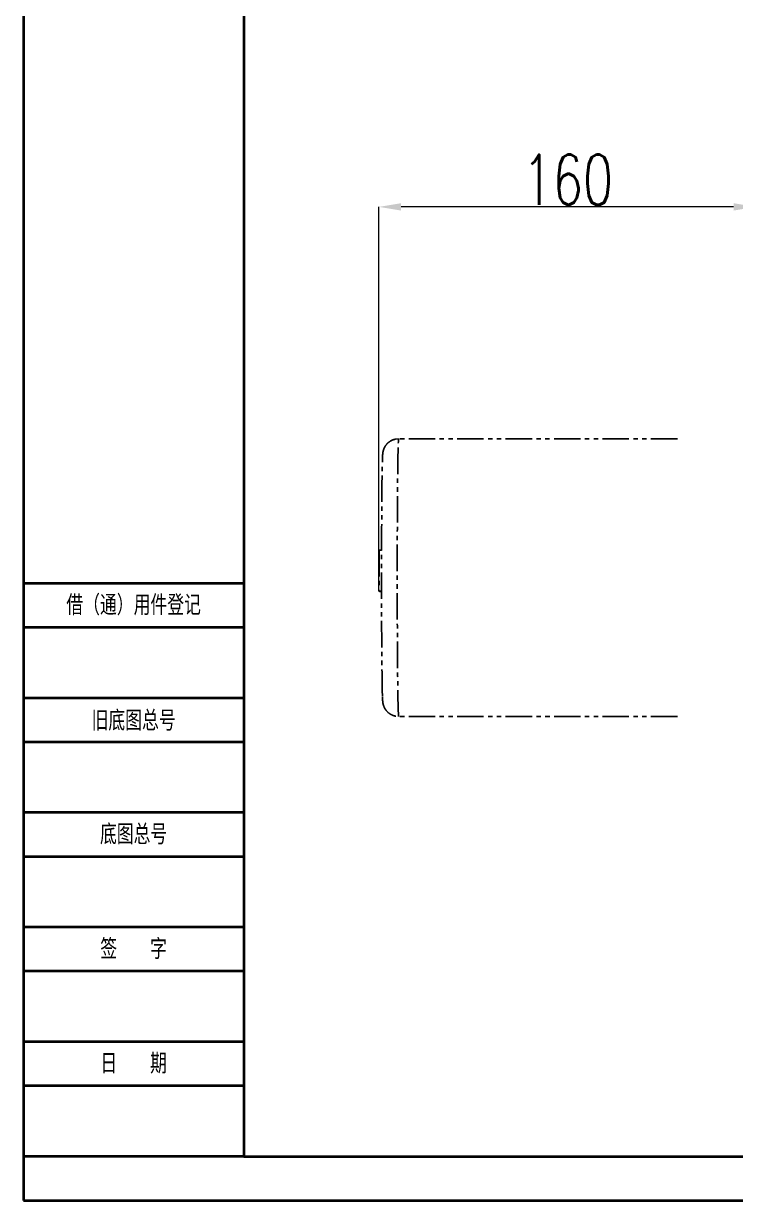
# Model space of a CAD drawing. Header units: millimetres. Extents: x 2344 to 4024, y 1094 to 2282.
# Drawn here: x 2344 to 2667, y 1094 to 1628 of the extents above; entities that cross this region are included whole.
import ezdxf

# ---------------------------------------------------------------- set-up
doc = ezdxf.new("R2010")
doc.units = ezdxf.units.MM
doc.linetypes.add('双点画线', pattern=[22, 12, -2, 2, -2, 2, -2])
for name, color, linetype, lineweight in [('文字', 7, 'Continuous', 13), ('标注', 3, 'Continuous', 13), ('粗实线', 7, 'Continuous', 40)]:
    doc.layers.add(name, color=color, linetype=linetype, lineweight=lineweight)
doc.styles.add('SLDTEXTSTYLE1', font='txt.shx', dxfattribs={"width": 0.7, "bigfont": 'gbcbig.shx'})
doc.styles.add('标注', font='txt.shx', dxfattribs={"width": 0.7, "height": 3.5})
doc.dimstyles.new('SLDDIMSTYLE12$0', dxfattribs={"dimtxt": 12, "dimasz": 10, "dimexe": 0, "dimexo": 0.0625, "dimgap": 0.875, "dimtad": 1, "dimdec": 1, "dimlfac": 1.8, "dimrnd": 1e-09, "dimzin": 12, "dimdsep": 46, "dimtxsty": 'SLDTEXTSTYLE1', "dimcen": 0.09, "dimdle": 8.16, "dimclrd": 3, "dimclre": 3, "dimadec": 0, "dimazin": 3, "dimtfac": 1, "dimtdec": 1, "dimtofl": 0, "dimtmove": 0, "dimatfit": 3, "dimfxl": 0, "dimfrac": 2, "dimtolj": 1, "dimlwd": 5, "dimlwe": 5, "dimarcsym": 0})

# ---------------------------------------------------------------- blocks, each defined once
blk = doc.blocks.new('*D66')
at = {"layer": 'Defpoints', "color": 0, "transparency": 16777216}
for p in [(2505.23, 1544.67), (2676.26, 1378.19), (2505.23, 1370.29)]:
    blk.add_point(p, dxfattribs=at)
at = {"layer": '标注', "color": 3, "linetype": 'Continuous', "lineweight": 5, "transparency": 16777216}
for p, q in [((2505.23, 1370.35), (2505.23, 1544.67)), ((2666.26, 1544.67), (2515.23, 1544.67))]:
    blk.add_line(p, q, dxfattribs=at)
at = {"layer": '标注', "color": 3, "lineweight": 5, "transparency": 16777216}
blk.add_line((2676.26, 1378.25), (2676.26, 1544.67), dxfattribs=at)
at = {"layer": '标注', "color": 3, "transparency": 16777216}
for points in [[(2515.23, 1546.33), (2515.23, 1543), (2505.23, 1544.67)], [(2666.26, 1546.33), (2666.26, 1543), (2676.26, 1544.67)]]:
    blk.add_solid(points, dxfattribs=at)
at = {"layer": '标注', "color": 0, "transparency": 16777216, "insert": (2590.98, 1556.97), "char_height": 10, "attachment_point": 5, "style": 'SLDTEXTSTYLE1'}
blk.add_mtext('\\A1;{\\H2.28571x;160}', dxfattribs=at)

msp = doc.modelspace()

# ---------------------------------------------------------------- linework, layer by layer
at = {"color": 7, "linetype": '双点画线', "lineweight": 25}
for p, q in [((2640.743, 1439.413), (2514.147, 1439.411)), ((2505.285, 1388.945), (2505.226, 1370.285)), ((2505.285, 1388.945), (2506.408, 1388.945)), ((2505.226, 1370.285), (2505.261, 1370.285)), ((2505.226, 1370.285), (2506.398, 1370.285)), ((2505.261, 1370.285), (2506.398, 1370.285)), ((2505.421, 1370.285), (2505.421, 1370.076)), ((2505.421, 1370.076), (2506.398, 1370.076)), ((2505.421, 1370.076), (2505.448, 1370.076)), ((2505.448, 1370.076), (2506.398, 1370.076)), ((2640.745, 1313.413), (2514.149, 1313.411))]:
    msp.add_line(p, q, dxfattribs=at)
at = {"color": 7, "linetype": '双点画线', "lineweight": 25, "flags": 128}
for points in [[(2514.147, 1439.411), (2512.743, 1439.272), (2512.607, 1439.244)], [(2514.149, 1313.411), (2514.104, 1313.571), (2514.06, 1314.052), (2514.016, 1314.85), (2513.973, 1315.962), (2513.93, 1317.383), (2513.889, 1319.104), (2513.849, 1321.117), (2513.811, 1323.412), (2513.774, 1325.976), (2513.739, 1328.798), (2513.706, 1331.863), (2513.676, 1335.154), (2513.648, 1338.656), (2513.622, 1342.35), (2513.599, 1346.218), (2513.579, 1350.239), (2513.562, 1354.394), (2513.548, 1358.661), (2513.537, 1363.019), (2513.529, 1367.445), (2513.524, 1371.916), (2513.522, 1376.411), (2513.524, 1380.905), (2513.528, 1385.376), (2513.536, 1389.802), (2513.547, 1394.16), (2513.561, 1398.427), (2513.578, 1402.582), (2513.598, 1406.603), (2513.621, 1410.471), (2513.646, 1414.165), (2513.674, 1417.667), (2513.705, 1420.958), (2513.737, 1424.023), (2513.772, 1426.845), (2513.809, 1429.41), (2513.847, 1431.704), (2513.887, 1433.717), (2513.928, 1435.438), (2513.971, 1436.859), (2514.014, 1437.971), (2514.058, 1438.769), (2514.103, 1439.25), (2514.147, 1439.411)], [(2506.797, 1322.749), (2506.782, 1323.211), (2506.742, 1324.656), (2506.703, 1326.404), (2506.666, 1328.446), (2506.63, 1330.77), (2506.596, 1333.361), (2506.565, 1336.205), (2506.535, 1339.285), (2506.508, 1342.583), (2506.484, 1346.079), (2506.462, 1349.754), (2506.443, 1353.584), (2506.427, 1357.549), (2506.414, 1361.624), (2506.404, 1365.787), (2506.398, 1370.011), (2506.395, 1374.273), (2506.394, 1378.548), (2506.398, 1382.81), (2506.404, 1387.034), (2506.414, 1391.196), (2506.426, 1395.272), (2506.442, 1399.236), (2506.461, 1403.067), (2506.483, 1406.742), (2506.507, 1410.238), (2506.534, 1413.536), (2506.563, 1416.616), (2506.595, 1419.46), (2506.629, 1422.051), (2506.664, 1424.374), (2506.702, 1426.416), (2506.74, 1428.165), (2506.78, 1429.61), (2506.802, 1430.252)]]:
    msp.add_lwpolyline(points, dxfattribs=at)
at = {"color": 7, "linetype": '双点画线', "lineweight": 25}
for points, knots in [([(2512.607, 1439.236), (2512.208, 1439.131), (2511.408, 1438.92), (2510.327, 1438.351), (2509.392, 1437.659), (2508.634, 1436.883), (2508.048, 1436.082), (2507.627, 1435.311), (2507.346, 1434.624), (2507.17, 1434.051), (2507.064, 1433.593), (2506.996, 1433.212), (2506.949, 1432.861), (2506.909, 1432.473), (2506.868, 1431.914), (2506.835, 1431.293), (2506.814, 1430.682), (2506.807, 1430.489)], [0, 0, 0, 0, 0.05788, 0.1159015, 0.1703726, 0.2214006, 0.2687805, 0.3118611, 0.349921, 0.3844073, 0.4197312, 0.4600448, 0.5116915, 0.5850239, 0.7030023, 0.9064052, 1, 1, 1, 1]), ([(2506.802, 1322.521), (2506.806, 1322.398), (2506.823, 1321.844), (2506.86, 1321.088), (2506.9, 1320.441), (2506.96, 1319.884), (2507.013, 1319.51), (2507.102, 1319.054), (2507.249, 1318.493), (2507.506, 1317.777), (2507.92, 1316.944), (2508.534, 1316.051), (2509.357, 1315.188), (2510.374, 1314.432), (2511.554, 1313.853), (2512.832, 1313.48), (2513.715, 1313.433), (2514.149, 1313.411)], [0, 0, 0, 0, 0.0503805, 0.2276771, 0.4189116, 0.4803745, 0.5309434, 0.5672575, 0.6024213, 0.6380334, 0.6796683, 0.7271535, 0.7781388, 0.8320577, 0.8879252, 0.944862, 1, 1, 1, 1])]:
    msp.add_open_spline(points, degree=3, knots=knots, dxfattribs=at)
at = {"layer": '粗实线'}
for p, q in [((2343.788, 2281.746), (2343.788, 1093.746)), ((2443.788, 2261.746), (2443.788, 1113.746)), ((2443.788, 1373.746), (2343.788, 1373.746)), ((2443.788, 1353.746), (2343.788, 1353.746)), ((2443.788, 1321.746), (2343.788, 1321.746)), ((2443.788, 1301.746), (2343.788, 1301.746)), ((2443.788, 1269.746), (2343.788, 1269.746)), ((2443.788, 1249.746), (2343.788, 1249.746)), ((2443.788, 1217.746), (2343.788, 1217.746)), ((2443.788, 1197.746), (2343.788, 1197.746)), ((2443.788, 1165.746), (2343.788, 1165.746)), ((2443.788, 1145.746), (2343.788, 1145.746)), ((2443.788, 1113.746), (2343.788, 1113.746)), ((2443.788, 1113.746), (4003.788, 1113.746)), ((2343.788, 1093.746), (4023.788, 1093.746))]:
    msp.add_line(p, q, dxfattribs=at)

# ---------------------------------------------------------------- texts
at = {"layer": '文字', "char_height": 8, "width": 100, "attachment_point": 5, "style": '标注'}
for s, insert in [('{\\fSimSun|b0|i0|c134|p54;借（通）用件登记}', (2393.788, 1363.746)), ('{\\fSimSun|b0|i0|c134|p54;旧底图总号}', (2393.788, 1311.367)), ('{\\fSimSun|b0|i0|c134|p54;底图总号}', (2393.788, 1259.746)), ('{\\fSimSun|b0|i0|c134|p54;签}   {\\fSimSun|b0|i0|c134|p54;字}', (2393.788, 1207.746)), ('{\\fSimSun|b0|i0|c134|p54;日}   {\\fSimSun|b0|i0|c134|p54;期}', (2393.788, 1155.746))]:
    msp.add_mtext(s, dxfattribs=dict(at, insert=insert))

# ---------------------------------------------------------------- dimensions: what is measured, and where the dimension line sits
at = {"layer": '标注'}
dim = msp.add_linear_dim(base=(2505.226, 1544.666), p1=(2676.256, 1378.19), p2=(2505.226, 1370.285), text='{\\H2.28571x;160}', dimstyle='SLDDIMSTYLE12$0', override={"dimtxt": 10, "dimtdec": 3, "dimtzin": 0}, dxfattribs=at)
dim.commit()
dim.dimension.update_dxf_attribs({"geometry": '*D66', "text_midpoint": (2590.984, 1544.666), "dimtype": 160})

doc.saveas('drawing.dxf')
